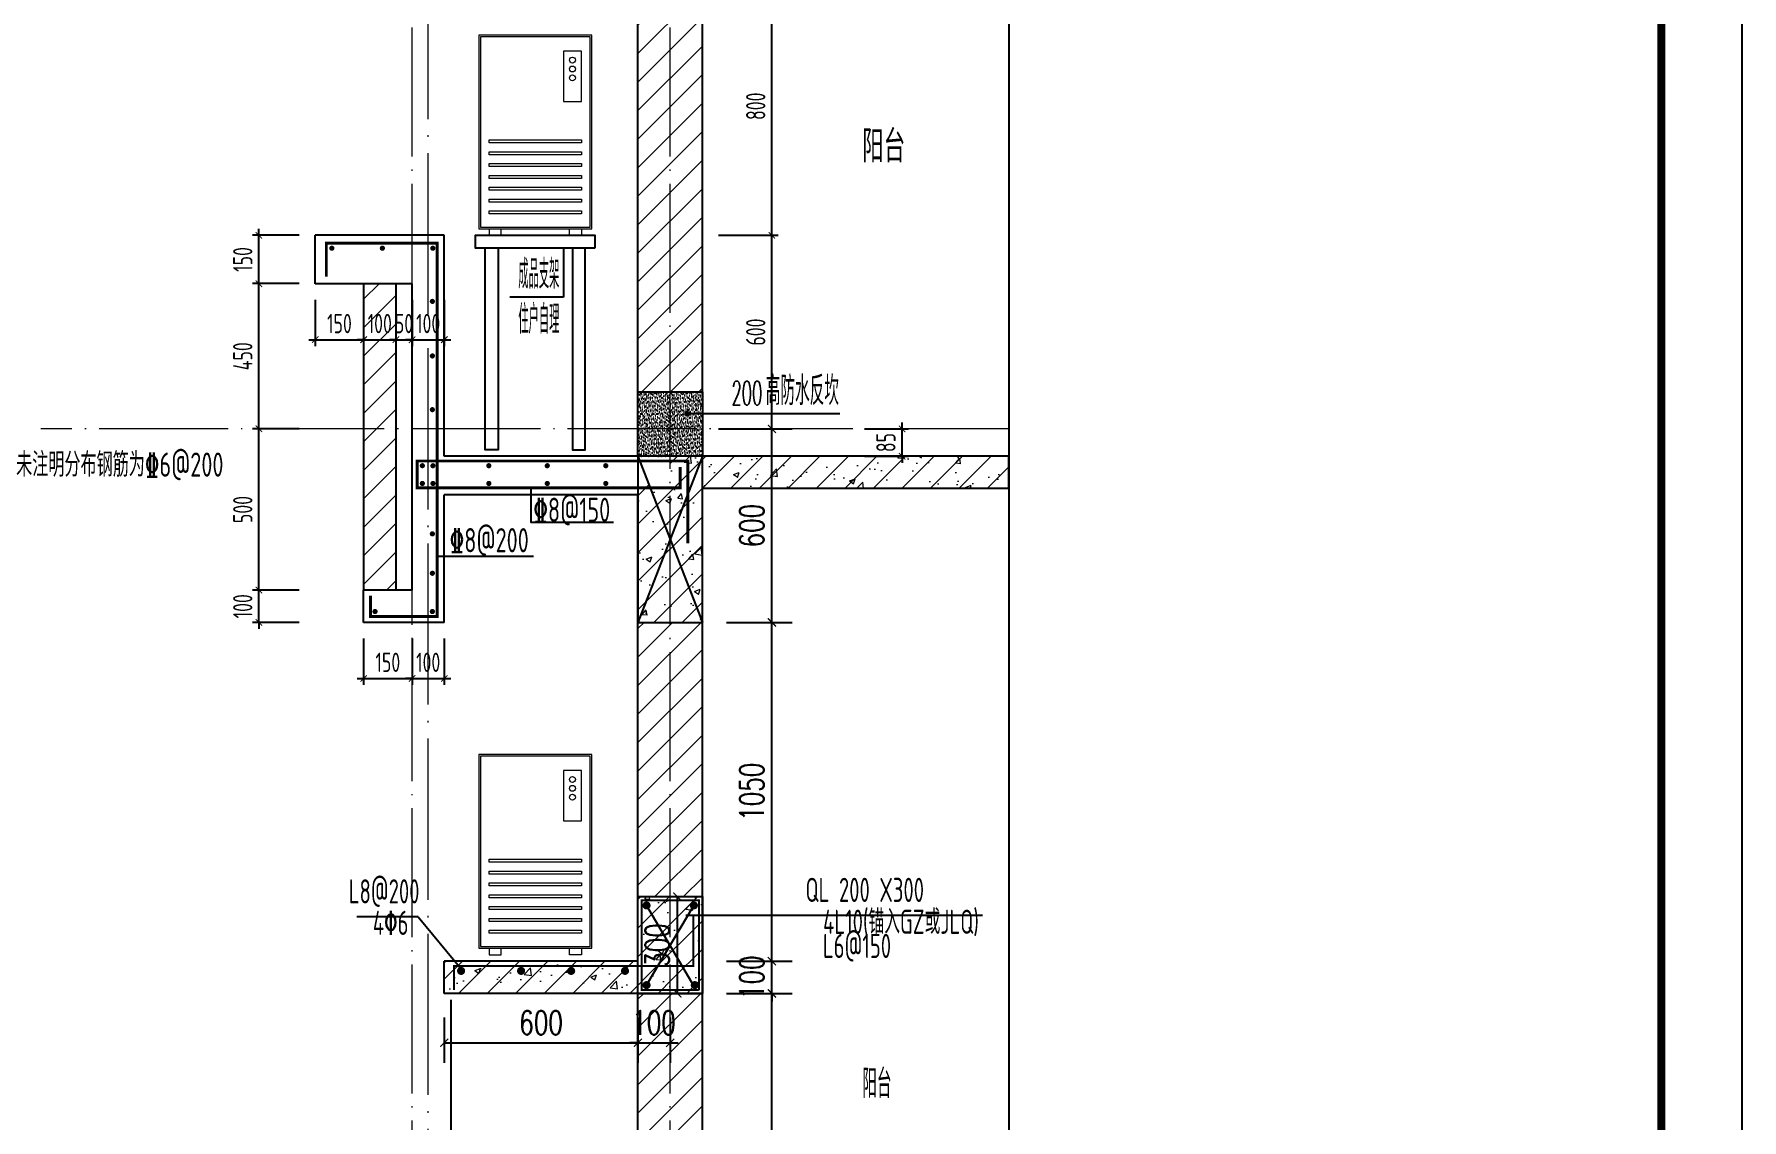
# Model space of a CAD drawing. Extents: x -668857 to 154266, y -275694 to 291306.
# Drawn here: x 32615 to 37907, y 149857 to 153223 of the extents above; entities that cross this region are included whole.
import ezdxf
from ezdxf.enums import TextEntityAlignment as Align

# ---------------------------------------------------------------- set-up
doc = ezdxf.new("R2010")
doc.units = 0
doc.header["$LTSCALE"] = 1000
doc.linetypes.add('DOTE', pattern=[2.42, 2, -0.2, 0.02, -0.2])
doc.linetypes.add('H3普通虚线', pattern=[4.2, 3, -1.2])
doc.layers.get('0').update_dxf_attribs({"linetype": 'CONTINUOUS'})
doc.layers.get('DEFPOINTS').update_dxf_attribs({"linetype": 'CONTINUOUS'})
for name, color, linetype in [('DIM', 2, 'CONTINUOUS'), ('DIM_IDEN', 67, 'CONTINUOUS'), ('DIM_SYMB', 3, 'CONTINUOUS'), ('PUB_DIM', 3, 'CONTINUOUS'), ('PUB_TEXT', 2, 'CONTINUOUS'), ('REIN', 6, 'CONTINUOUS'), ('REIND', 1, 'CONTINUOUS'), ('REINL', 1, 'CONTINUOUS'), ('S-BEAM-LINE2', 4, 'H3普通虚线'), ('S-大样-砼线', 7, 'CONTINUOUS'), ('S-引出线', 40, 'CONTINUOUS'), ('TEXT', 2, 'CONTINUOUS'), ('WALL', 5, 'CONTINUOUS'), ('yichutu', 7, 'CONTINUOUS'), ('看线', 251, 'CONTINUOUS'), ('空调外机', 8, 'CONTINUOUS'), ('立面-看线', 251, 'CONTINUOUS')]:
    doc.layers.add(name, color=color, linetype=linetype)
for name, color, linetype, lineweight in [('DOTE', 19, 'DOTE', 9), ('PUB_HATCH', 8, 'CONTINUOUS', 9), ('图框', 9, 'CONTINUOUS', 18), ('平面-空调室外机', 143, 'CONTINUOUS', 9)]:
    doc.layers.add(name, color=color, linetype=linetype, lineweight=lineweight)
doc.styles.add('_TCH_DIM_T3', font='SIMPLEX', dxfattribs={"width": 0.705882, "bigfont": 'GBCBIG'})
doc.styles.add('DIM_FONT_T3', font='SIMPLEX', dxfattribs={"width": 0.705882, "bigfont": 'GBCBIG'})
doc.styles.add('TSSD_DIMENSION', font='Tssdeng.shx', dxfattribs={"width": 0.7, "bigfont": 'tssdchn.shx'})
doc.styles.add('TSSD_Label', font='Tssdeng.shx', dxfattribs={"width": 0.7, "bigfont": 'hztxt.shx'})
doc.styles.add('TSSD_REIN', font='tssdeng.shx', dxfattribs={"width": 0.7, "height": 300, "bigfont": 'tssdchn.shx'})
doc.dimstyles.new('_TCH_ARCH&&25', dxfattribs={"dimtxt": 74.375, "dimasz": 25, "dimexe": 62.5, "dimexo": 75, "dimgap": 25, "dimtad": 1, "dimdec": 0, "dimzin": 0, "dimdsep": 46, "dimtxsty": '_TCH_DIM_T3', "dimblk": 'ARCHTICK', "dimcen": 0.09, "dimclrt": 7, "dimazin": 0, "dimtfac": 1, "dimtdec": 0, "dimtix": 1, "dimtmove": 2, "dimatfit": 3, "dimldrblk": 'ARCHTICK', "dimfxl": 0, "dimtolj": 1, "dimtzin": 0, "dimarcsym": 0})
doc.dimstyles.new('TSSD_20_20', dxfattribs={"dimtxt": 60, "dimasz": 20, "dimexe": 20, "dimexo": 50, "dimgap": 20, "dimtad": 1, "dimdec": 0, "dimzin": 0, "dimdsep": 46, "dimtxsty": 'TSSD_DIMENSION', "dimblk": 'ARCHTICK', "dimblk1": 'ARCHTICK', "dimblk2": 'ARCHTICK', "dimcen": 0, "dimdle": 20, "dimclrt": 7, "dimadec": 0, "dimazin": 0, "dimtfac": 1, "dimtdec": 0, "dimtix": 1, "dimtmove": 2, "dimatfit": 3, "dimfxl": 0, "dimtolj": 1, "dimtzin": 0, "dimarcsym": 0})
pattern_1 = [(45, (0, 0), (-44.194174, 44.194174), []), (50, (0, 0), (179.315046, -15.688034), [18.75, -206.25]), (355, (0, 0), (-34.687833, 188.048033), [15, -165]), (100.4514, (14.94, -1.3), (144.627345, 172.359886), [15.935047, -175.285528]), (46.1842, (0, 50), (266.81026, -41.379754), [28.125, -309.375]), (96.6356, (22.23, 46.55), (233.66568, 243.52947), [23.90257, -262.92825]), (351.1842, (0, 50), (233.66549, 243.52965), [22.5, -247.5]), (21, (25, 37.5), (149.226763, -100.654723), [18.75, -206.25]), (326, (25, 37.5), (60.828833, 181.28751), [15, -165]), (71.4514, (37.44, 29.11), (210.055657, 80.632624), [15.935047, -175.285528]), (37.5, (0, 0), (3.039964, 83.2234635), [0, -163, 0, -167.5, 0, -165.625]), (7.5, (0, 0), (65.767384, 98.602928), [0, -95.5, 0, -159.25, 0, -63.125]), (327.5, (-55.75, 0), (133.455609, -5.638718), [0, -62.5, 0, -195, 0, -258.75]), (317.5, (-80.75, 0), (145.796542, 25.026246), [0, -81.25, 0, -129.5, 0, -183.75])]
pattern_2 = [(45, (0, 44.88), (-44.1941915, 44.1941915), [])]
pattern_3 = [(45, (-562273.49, 314686.944), (-44.1941915, 44.1941915), [])]
pattern_4 = [(45, (-562273.49, 314642.066), (-44.194174, 44.194174), []), (50, (-562273.49, 314642.07), (179.315046, -15.688034), [18.75, -206.25]), (355, (-562273.49, 314642.07), (-34.687833, 188.048033), [15, -165]), (100.4514, (-562258.55, 314640.76), (144.627345, 172.359886), [15.93505, -175.28553]), (46.1842, (-562273.49, 314692.07), (266.81026, -41.37975), [28.125, -309.375]), (96.6356, (-562251.25, 314688.62), (233.66568, 243.52947), [23.90257, -262.92825]), (351.1842, (-562273.5, 314692.07), (233.66549, 243.52965), [22.5, -247.5]), (21, (-562248.49, 314679.57), (149.226763, -100.654723), [18.75, -206.25]), (326, (-562248.49, 314679.57), (60.828833, 181.28751), [15, -165]), (71.4514, (-562236.05, 314671.18), (210.055657, 80.632624), [15.93505, -175.28553]), (37.5, (-562273.49, 314642.066), (3.039964, 83.2234635), [0, -163, 0, -167.5, 0, -165.625]), (7.5, (-562273.49, 314642.07), (65.767384, 98.602928), [0, -95.5, 0, -159.25, 0, -63.125]), (327.5, (-562329.24, 314642.066), (133.455609, -5.638718), [0, -62.5, 0, -195, 0, -258.75]), (317.5, (-562354.24, 314642.07), (145.796542, 25.026246), [0, -81.25, 0, -129.5, 0, -183.75])]

# ---------------------------------------------------------------- blocks, each defined once
blk = doc.blocks.new('GFDDDDRG')
at = {"layer": '图框'}
blk.add_lwpolyline([(923310, -107437), (923310, -159999), (893610, -159999), (893610, -107437)], close=True, dxfattribs=at)
blk.add_lwpolyline([(923310, -107437), (923310, -159999), (893610, -159999), (893610, -107437)], close=True, dxfattribs=at)
at = {"layer": '图框', "const_width": 50}
blk.add_lwpolyline([(894110, -159499), (922810, -159499), (922810, -108687), (894110, -108687)], close=True, dxfattribs=at)
blk = doc.blocks.new('kongtiao')
for p, q in [((-338.7, 49), (-338.7, -550.8)), ((11, 49), (-338.7, 49)), ((-334.1, 44.4), (-334.1, -546.2)), ((6.4, 44.4), (-334.1, 44.4)), ((6.4, -546.2), (6.4, 44.4)), ((11, -550.8), (11, 49)), ((-76.2, -0.5), (-76.2, -156.5)), ((-21.1, -0.5), (-76.2, -0.5)), ((-21.1, -156.5), (-21.1, -0.5)), ((-76.2, -156.5), (-21.1, -156.5)), ((-338.7, -550.8), (11, -550.8)), ((-334.1, -546.2), (6.4, -546.2)), ((-306.6, -550.8), (-306.6, -571.2)), ((-306.6, -571.2), (-269.8, -571.2)), ((-269.8, -571.2), (-269.8, -550.8)), ((-57.9, -571.2), (-57.9, -550.8)), ((-21.1, -571.2), (-57.9, -571.2)), ((-21.1, -550.8), (-21.1, -571.2))]:
    blk.add_line(p, q)
for points in [[(-306.6, -275.4), (-21.1, -275.4), (-21.1, -284.6), (-306.6, -284.6)], [(-306.6, -312.1), (-21.1, -312.1), (-21.1, -321.3), (-306.6, -321.3)], [(-306.6, -348.8), (-21.1, -348.8), (-21.1, -358), (-306.6, -358)], [(-306.6, -385.6), (-21.1, -385.6), (-21.1, -394.7), (-306.6, -394.7)], [(-306.6, -422.3), (-21.1, -422.3), (-21.1, -431.5), (-306.6, -431.5)], [(-306.6, -459), (-21.1, -459), (-21.1, -468.2), (-306.6, -468.2)], [(-306.6, -495.7), (-21.1, -495.7), (-21.1, -504.9), (-306.6, -504.9)]]:
    blk.add_lwpolyline(points, close=True)
for centre in [(-48.7, -28), (-48.7, -55.6), (-48.7, -83.1)]:
    blk.add_circle(centre, 9.18)
blk = doc.blocks.new('_ArchTick')
at = {"color": 0, "linetype": 'ByBlock', "const_width": 0.15}
blk.add_lwpolyline([(-0.5, -0.5), (0.5, 0.5)], dxfattribs=at)
blk = doc.blocks.new('*D2193')
at = {"layer": 'DEFPOINTS', "color": 0}
for p in [(895181.9, -114386.1), (895397.2, -114386.1), (895181.9, -114986.1)]:
    blk.add_point(p, dxfattribs=at)
at = {"layer": 'PUB_DIM', "color": 0, "lineweight": -2}
for p, q in [((895256.9, -114386.1), (895459.7, -114386.1)), ((895397.2, -114986.1), (895397.2, -114386.1)), ((895256.9, -114986.1), (895459.7, -114986.1))]:
    blk.add_line(p, q, dxfattribs=at)
at = {"layer": 'PUB_DIM', "color": 0, "lineweight": -2, "xscale": 25, "yscale": 25, "zscale": 25}
for p, rotation in [((895397.2, -114386.1), 90), ((895397.2, -114986.1), 270)]:
    blk.add_blockref('_ArchTick', p, dxfattribs=dict(at, rotation=rotation))
at = {"layer": 'PUB_DIM', "color": 7, "insert": (895335, -114686.1), "char_height": 74.38, "attachment_point": 5, "rotation": 90, "style": '_TCH_DIM_T3'}
blk.add_mtext('\\A1;600', dxfattribs=at)
blk = doc.blocks.new('*D2194')
at = {"layer": 'DEFPOINTS', "color": 0}
for p in [(895181.9, -114986.1), (895397.2, -114986.1), (895181.9, -116036.1)]:
    blk.add_point(p, dxfattribs=at)
at = {"layer": 'PUB_DIM', "color": 0, "lineweight": -2}
for p, q in [((895256.9, -114986.1), (895459.7, -114986.1)), ((895397.2, -116036.1), (895397.2, -114986.1)), ((895256.9, -116036.1), (895459.7, -116036.1))]:
    blk.add_line(p, q, dxfattribs=at)
at = {"layer": 'PUB_DIM', "color": 0, "lineweight": -2, "xscale": 25, "yscale": 25, "zscale": 25}
for p, rotation in [((895397.2, -114986.1), 90), ((895397.2, -116036.1), 270)]:
    blk.add_blockref('_ArchTick', p, dxfattribs=dict(at, rotation=rotation))
at = {"layer": 'PUB_DIM', "color": 7, "insert": (895335, -115511.1), "char_height": 74.38, "attachment_point": 5, "rotation": 90, "style": '_TCH_DIM_T3'}
blk.add_mtext('\\A1;1050', dxfattribs=at)
blk = doc.blocks.new('*D2195')
at = {"layer": 'DEFPOINTS', "color": 0}
for p in [(895181.9, -116036.1), (895397.2, -116036.1), (895181.9, -116136.1)]:
    blk.add_point(p, dxfattribs=at)
at = {"layer": 'PUB_DIM', "color": 0, "lineweight": -2}
for p, q in [((895256.9, -116036.1), (895459.7, -116036.1)), ((895397.2, -116036.1), (895397.2, -116011.1)), ((895397.2, -116136.1), (895397.2, -116036.1)), ((895256.9, -116136.1), (895459.7, -116136.1)), ((895397.2, -116136.1), (895397.2, -116161.1))]:
    blk.add_line(p, q, dxfattribs=at)
at = {"layer": 'PUB_DIM', "color": 0, "lineweight": -2, "xscale": 25, "yscale": 25, "zscale": 25}
for p, rotation in [((895397.2, -116036.1), 270), ((895397.2, -116136.1), 90)]:
    blk.add_blockref('_ArchTick', p, dxfattribs=dict(at, rotation=rotation))
at = {"layer": 'PUB_DIM', "color": 7, "insert": (895335, -116086.1), "char_height": 74.38, "attachment_point": 5, "rotation": 90, "style": '_TCH_DIM_T3'}
blk.add_mtext('\\A1;100', dxfattribs=at)
blk = doc.blocks.new('*D2196')
at = {"layer": 'DEFPOINTS', "color": 0}
for p in [(895181.9, -116136.1), (895397.2, -116136.1), (895181.9, -117186.1)]:
    blk.add_point(p, dxfattribs=at)
at = {"layer": 'PUB_DIM', "color": 0, "lineweight": -2}
for p, q in [((895256.9, -116136.1), (895459.7, -116136.1)), ((895397.2, -117186.1), (895397.2, -116136.1)), ((895256.9, -117186.1), (895459.7, -117186.1))]:
    blk.add_line(p, q, dxfattribs=at)
at = {"layer": 'PUB_DIM', "color": 0, "lineweight": -2, "xscale": 25, "yscale": 25, "zscale": 25}
for p, rotation in [((895397.2, -116136.1), 90), ((895397.2, -117186.1), 270)]:
    blk.add_blockref('_ArchTick', p, dxfattribs=dict(at, rotation=rotation))
at = {"layer": 'PUB_DIM', "color": 7, "insert": (895335, -116661.1), "char_height": 74.38, "attachment_point": 5, "rotation": 90, "style": '_TCH_DIM_T3'}
blk.add_mtext('\\A1;1050', dxfattribs=at)
blk = doc.blocks.new('*D2198')
at = {"layer": 'DEFPOINTS', "color": 0}
for p in [(894381.9, -116136.1), (894981.9, -116136.1), (894981.9, -116289.2)]:
    blk.add_point(p, dxfattribs=at)
at = {"layer": 'PUB_DIM', "color": 0, "lineweight": -2}
for p, q in [((894381.9, -116211.1), (894381.9, -116351.7)), ((894981.9, -116211.1), (894981.9, -116351.7)), ((894381.9, -116289.2), (894981.9, -116289.2))]:
    blk.add_line(p, q, dxfattribs=at)
at = {"layer": 'PUB_DIM', "color": 0, "lineweight": -2, "xscale": 25, "yscale": 25, "zscale": 25, "rotation": 180}
blk.add_blockref('_ArchTick', (894381.9, -116289.2), dxfattribs=at)
at = {"layer": 'PUB_DIM', "color": 0, "lineweight": -2, "xscale": 25, "yscale": 25, "zscale": 25}
blk.add_blockref('_ArchTick', (894981.9, -116289.2), dxfattribs=at)
at = {"layer": 'PUB_DIM', "color": 7, "insert": (894681.9, -116227), "char_height": 74.38, "attachment_point": 5, "style": '_TCH_DIM_T3'}
blk.add_mtext('\\A1;600', dxfattribs=at)
blk = doc.blocks.new('*D2199')
at = {"layer": 'DEFPOINTS', "color": 0}
for p in [(894981.9, -116136.1), (895081.9, -116136.1), (895081.9, -116289.2)]:
    blk.add_point(p, dxfattribs=at)
at = {"layer": 'PUB_DIM', "color": 0, "lineweight": -2}
for p, q in [((894981.9, -116211.1), (894981.9, -116351.7)), ((895081.9, -116211.1), (895081.9, -116351.7)), ((894981.9, -116289.2), (894956.9, -116289.2)), ((894981.9, -116289.2), (895081.9, -116289.2)), ((895081.9, -116289.2), (895106.9, -116289.2))]:
    blk.add_line(p, q, dxfattribs=at)
at = {"layer": 'PUB_DIM', "color": 0, "lineweight": -2, "xscale": 25, "yscale": 25, "zscale": 25}
blk.add_blockref('_ArchTick', (894981.9, -116289.2), dxfattribs=at)
at = {"layer": 'PUB_DIM', "color": 0, "lineweight": -2, "xscale": 25, "yscale": 25, "zscale": 25, "rotation": 180}
blk.add_blockref('_ArchTick', (895081.9, -116289.2), dxfattribs=at)
at = {"layer": 'PUB_DIM', "color": 7, "insert": (895031.9, -116227), "char_height": 74.38, "attachment_point": 5, "style": '_TCH_DIM_T3'}
blk.add_mtext('\\A1;100', dxfattribs=at)
blk = doc.blocks.new('*D2200')
at = {"layer": 'DEFPOINTS', "color": 0}
for p in [(894981.9, -115836.1), (895104.2, -115836.1), (894981.9, -116136.1)]:
    blk.add_point(p, dxfattribs=at)
at = {"layer": 'PUB_DIM', "color": 0, "lineweight": -2}
for p, q in [((895056.9, -115836.1), (895166.7, -115836.1)), ((895104.2, -116136.1), (895104.2, -115836.1)), ((895056.9, -116136.1), (895166.7, -116136.1))]:
    blk.add_line(p, q, dxfattribs=at)
at = {"layer": 'PUB_DIM', "color": 0, "lineweight": -2, "xscale": 25, "yscale": 25, "zscale": 25}
for p, rotation in [((895104.2, -115836.1), 90), ((895104.2, -116136.1), 270)]:
    blk.add_blockref('_ArchTick', p, dxfattribs=dict(at, rotation=rotation))
at = {"layer": 'PUB_DIM', "color": 7, "insert": (895042, -115986.1), "char_height": 74.38, "attachment_point": 5, "rotation": 90, "style": '_TCH_DIM_T3'}
blk.add_mtext('\\A1;300', dxfattribs=at)
blk = doc.blocks.new('yct-1051-594-26275-14850-25-1002.0')
at = {"layer": 'yichutu', "color": 7}
blk.add_lwpolyline([(0, 0), (0, 14850), (26275, 14850), (26275, 0)], close=True, dxfattribs=at)
blk = doc.blocks.new('*D3029')
at = {"layer": 'DEFPOINTS', "color": 0}
for p in [(33311.1, 152599.1), (33485.7, 152599.1), (33485.7, 152449.1)]:
    blk.add_point(p, dxfattribs=at)
at = {"layer": 'DIM', "color": 0, "lineweight": -2}
for p, q in [((33435.7, 152599.1), (33291.1, 152599.1)), ((33311.1, 152429.1), (33311.1, 152619.1)), ((33435.7, 152449.1), (33291.1, 152449.1))]:
    blk.add_line(p, q, dxfattribs=at)
at = {"layer": 'DIM', "color": 0, "lineweight": -2, "xscale": 20, "yscale": 20, "zscale": 20}
for p, rotation in [((33311.1, 152599.1), 90), ((33311.1, 152449.1), 270)]:
    blk.add_blockref('_ArchTick', p, dxfattribs=dict(at, rotation=rotation))
at = {"layer": 'DIM', "color": 7, "insert": (33261.1, 152524.1), "char_height": 60, "attachment_point": 5, "rotation": 90, "style": 'TSSD_DIMENSION'}
blk.add_mtext('\\A1;150', dxfattribs=at)
blk = doc.blocks.new('*D3030')
at = {"layer": 'DEFPOINTS', "color": 0}
for p in [(33311.1, 152449.1), (33485.7, 152449.1), (33485.7, 151999)]:
    blk.add_point(p, dxfattribs=at)
at = {"layer": 'DIM', "color": 0, "lineweight": -2}
for p, q in [((33435.7, 152449.1), (33291.1, 152449.1)), ((33311.1, 151979), (33311.1, 152469.1)), ((33435.7, 151999), (33291.1, 151999))]:
    blk.add_line(p, q, dxfattribs=at)
at = {"layer": 'DIM', "color": 0, "lineweight": -2, "xscale": 20, "yscale": 20, "zscale": 20}
for p, rotation in [((33311.1, 152449.1), 90), ((33311.1, 151999), 270)]:
    blk.add_blockref('_ArchTick', p, dxfattribs=dict(at, rotation=rotation))
at = {"layer": 'DIM', "color": 7, "insert": (33261.1, 152224.1), "char_height": 60, "attachment_point": 5, "rotation": 90, "style": 'TSSD_DIMENSION'}
blk.add_mtext('\\A1;450', dxfattribs=at)
blk = doc.blocks.new('*D3031')
at = {"layer": 'DEFPOINTS', "color": 0}
for p in [(33311.1, 151999), (33485.7, 151999), (33485.7, 151499)]:
    blk.add_point(p, dxfattribs=at)
at = {"layer": 'DIM', "color": 0, "lineweight": -2}
for p, q in [((33311.1, 151479), (33311.1, 152019)), ((33435.7, 151999), (33291.1, 151999)), ((33435.7, 151499), (33291.1, 151499))]:
    blk.add_line(p, q, dxfattribs=at)
at = {"layer": 'DIM', "color": 0, "lineweight": -2, "xscale": 20, "yscale": 20, "zscale": 20}
for p, rotation in [((33311.1, 151999), 90), ((33311.1, 151499), 270)]:
    blk.add_blockref('_ArchTick', p, dxfattribs=dict(at, rotation=rotation))
at = {"layer": 'DIM', "color": 7, "insert": (33261.1, 151749), "char_height": 60, "attachment_point": 5, "rotation": 90, "style": 'TSSD_DIMENSION'}
blk.add_mtext('\\A1;500', dxfattribs=at)
blk = doc.blocks.new('*D3032')
at = {"layer": 'DEFPOINTS', "color": 0}
for p in [(33635.7, 151399), (33785.7, 151399), (33785.7, 151225.3)]:
    blk.add_point(p, dxfattribs=at)
at = {"layer": 'DIM', "color": 0, "lineweight": -2}
for p, q in [((33635.7, 151349), (33635.7, 151205.3)), ((33785.7, 151349), (33785.7, 151205.3)), ((33615.7, 151225.3), (33805.7, 151225.3))]:
    blk.add_line(p, q, dxfattribs=at)
at = {"layer": 'DIM', "color": 0, "lineweight": -2, "xscale": 20, "yscale": 20, "zscale": 20, "rotation": 180}
blk.add_blockref('_ArchTick', (33635.7, 151225.3), dxfattribs=at)
at = {"layer": 'DIM', "color": 0, "lineweight": -2, "xscale": 20, "yscale": 20, "zscale": 20}
blk.add_blockref('_ArchTick', (33785.7, 151225.3), dxfattribs=at)
at = {"layer": 'DIM', "color": 7, "insert": (33710.7, 151275.3), "char_height": 60, "attachment_point": 5, "style": 'TSSD_DIMENSION'}
blk.add_mtext('\\A1;150', dxfattribs=at)
blk = doc.blocks.new('*D3033')
at = {"layer": 'DEFPOINTS', "color": 0}
for p in [(33785.7, 151399), (33885.7, 151399), (33885.7, 151225.3)]:
    blk.add_point(p, dxfattribs=at)
at = {"layer": 'DIM', "color": 0, "lineweight": -2}
for p, q in [((33785.7, 151349), (33785.7, 151205.3)), ((33885.7, 151349), (33885.7, 151205.3)), ((33785.7, 151225.3), (33765.7, 151225.3)), ((33785.7, 151225.3), (33885.7, 151225.3)), ((33885.7, 151225.3), (33905.7, 151225.3))]:
    blk.add_line(p, q, dxfattribs=at)
at = {"layer": 'DIM', "color": 0, "lineweight": -2, "xscale": 20, "yscale": 20, "zscale": 20}
blk.add_blockref('_ArchTick', (33785.7, 151225.3), dxfattribs=at)
at = {"layer": 'DIM', "color": 0, "lineweight": -2, "xscale": 20, "yscale": 20, "zscale": 20, "rotation": 180}
blk.add_blockref('_ArchTick', (33885.7, 151225.3), dxfattribs=at)
at = {"layer": 'DIM', "color": 7, "insert": (33835.7, 151275.3), "char_height": 60, "attachment_point": 5, "style": 'TSSD_DIMENSION'}
blk.add_mtext('\\A1;100', dxfattribs=at)
blk = doc.blocks.new('*D3034')
at = {"layer": 'DEFPOINTS', "color": 0}
for p in [(33485.7, 152449.1), (33635.7, 152449.1), (33635.7, 152275.4)]:
    blk.add_point(p, dxfattribs=at)
at = {"layer": 'DIM', "color": 0, "lineweight": -2}
for p, q in [((33485.7, 152399.1), (33485.7, 152255.4)), ((33635.7, 152399.1), (33635.7, 152255.4)), ((33465.7, 152275.4), (33655.7, 152275.4))]:
    blk.add_line(p, q, dxfattribs=at)
at = {"layer": 'DIM', "color": 0, "lineweight": -2, "xscale": 20, "yscale": 20, "zscale": 20, "rotation": 180}
blk.add_blockref('_ArchTick', (33485.7, 152275.4), dxfattribs=at)
at = {"layer": 'DIM', "color": 0, "lineweight": -2, "xscale": 20, "yscale": 20, "zscale": 20}
blk.add_blockref('_ArchTick', (33635.7, 152275.4), dxfattribs=at)
at = {"layer": 'DIM', "color": 7, "insert": (33560.7, 152325.4), "char_height": 60, "attachment_point": 5, "style": 'TSSD_DIMENSION'}
blk.add_mtext('\\A1;150', dxfattribs=at)
blk = doc.blocks.new('*D3035')
at = {"layer": 'DEFPOINTS', "color": 0}
for p in [(33635.7, 152449.1), (33735.7, 152449.1), (33735.7, 152275.4)]:
    blk.add_point(p, dxfattribs=at)
at = {"layer": 'DIM', "color": 0, "lineweight": -2}
for p, q in [((33635.7, 152399.1), (33635.7, 152255.4)), ((33735.7, 152399.1), (33735.7, 152255.4)), ((33635.7, 152275.4), (33615.7, 152275.4)), ((33635.7, 152275.4), (33735.7, 152275.4)), ((33735.7, 152275.4), (33755.7, 152275.4))]:
    blk.add_line(p, q, dxfattribs=at)
at = {"layer": 'DIM', "color": 0, "lineweight": -2, "xscale": 20, "yscale": 20, "zscale": 20}
blk.add_blockref('_ArchTick', (33635.7, 152275.4), dxfattribs=at)
at = {"layer": 'DIM', "color": 0, "lineweight": -2, "xscale": 20, "yscale": 20, "zscale": 20, "rotation": 180}
blk.add_blockref('_ArchTick', (33735.7, 152275.4), dxfattribs=at)
at = {"layer": 'DIM', "color": 7, "insert": (33685.7, 152325.4), "char_height": 60, "attachment_point": 5, "style": 'TSSD_DIMENSION'}
blk.add_mtext('\\A1;100', dxfattribs=at)
blk = doc.blocks.new('*D3036')
at = {"layer": 'DEFPOINTS', "color": 0}
for p in [(33735.7, 152449.1), (33785.7, 152449.1), (33785.7, 152275.4)]:
    blk.add_point(p, dxfattribs=at)
at = {"layer": 'DIM', "color": 0, "lineweight": -2}
for p, q in [((33735.7, 152399.1), (33735.7, 152255.4)), ((33785.7, 152399.1), (33785.7, 152255.4)), ((33735.7, 152275.4), (33715.7, 152275.4)), ((33735.7, 152275.4), (33785.7, 152275.4)), ((33785.7, 152275.4), (33805.7, 152275.4))]:
    blk.add_line(p, q, dxfattribs=at)
at = {"layer": 'DIM', "color": 0, "lineweight": -2, "xscale": 20, "yscale": 20, "zscale": 20}
blk.add_blockref('_ArchTick', (33735.7, 152275.4), dxfattribs=at)
at = {"layer": 'DIM', "color": 0, "lineweight": -2, "xscale": 20, "yscale": 20, "zscale": 20, "rotation": 180}
blk.add_blockref('_ArchTick', (33785.7, 152275.4), dxfattribs=at)
at = {"layer": 'DIM', "color": 7, "insert": (33760.7, 152325.4), "char_height": 60, "attachment_point": 5, "style": 'TSSD_DIMENSION'}
blk.add_mtext('\\A1;50', dxfattribs=at)
blk = doc.blocks.new('*D3037')
at = {"layer": 'DEFPOINTS', "color": 0}
for p in [(33785.7, 152449.1), (33885.7, 152449.1), (33885.7, 152275.4)]:
    blk.add_point(p, dxfattribs=at)
at = {"layer": 'DIM', "color": 0, "lineweight": -2}
for p, q in [((33785.7, 152399.1), (33785.7, 152255.4)), ((33885.7, 152399.1), (33885.7, 152255.4)), ((33785.7, 152275.4), (33765.7, 152275.4)), ((33785.7, 152275.4), (33885.7, 152275.4)), ((33885.7, 152275.4), (33905.7, 152275.4))]:
    blk.add_line(p, q, dxfattribs=at)
at = {"layer": 'DIM', "color": 0, "lineweight": -2, "xscale": 20, "yscale": 20, "zscale": 20}
blk.add_blockref('_ArchTick', (33785.7, 152275.4), dxfattribs=at)
at = {"layer": 'DIM', "color": 0, "lineweight": -2, "xscale": 20, "yscale": 20, "zscale": 20, "rotation": 180}
blk.add_blockref('_ArchTick', (33885.7, 152275.4), dxfattribs=at)
at = {"layer": 'DIM', "color": 7, "insert": (33835.7, 152325.4), "char_height": 60, "attachment_point": 5, "style": 'TSSD_DIMENSION'}
blk.add_mtext('\\A1;100', dxfattribs=at)
blk = doc.blocks.new('*D3038')
at = {"layer": 'DEFPOINTS', "color": 0}
for p in [(35138.4, 151999), (35304.3, 151999), (35138.4, 151914)]:
    blk.add_point(p, dxfattribs=at)
at = {"layer": 'DIM', "color": 0, "lineweight": -2}
for p, q in [((35304.3, 151999), (35304.3, 152019)), ((35188.4, 151999), (35324.3, 151999)), ((35304.3, 151914), (35304.3, 151999)), ((35188.4, 151914), (35324.3, 151914)), ((35304.3, 151914), (35304.3, 151894))]:
    blk.add_line(p, q, dxfattribs=at)
at = {"layer": 'DIM', "color": 0, "lineweight": -2, "xscale": 20, "yscale": 20, "zscale": 20}
for p, rotation in [((35304.3, 151999), 270), ((35304.3, 151914), 90)]:
    blk.add_blockref('_ArchTick', p, dxfattribs=dict(at, rotation=rotation))
at = {"layer": 'DIM', "color": 7, "insert": (35254.3, 151956.5), "char_height": 60, "attachment_point": 5, "rotation": 90, "style": 'TSSD_DIMENSION'}
blk.add_mtext('\\A1;85', dxfattribs=at)
blk = doc.blocks.new('*D3045')
at = {"layer": 'DEFPOINTS', "color": 0}
for p in [(34685.7, 153399), (34900.9, 153399), (34685.7, 152599)]:
    blk.add_point(p, dxfattribs=at)
at = {"layer": 'DIM', "color": 0, "lineweight": -2}
for p, q in [((34735.7, 153399), (34920.9, 153399)), ((34900.9, 152579), (34900.9, 153419)), ((34735.7, 152599), (34920.9, 152599))]:
    blk.add_line(p, q, dxfattribs=at)
at = {"layer": 'DIM', "color": 0, "lineweight": -2, "xscale": 20, "yscale": 20, "zscale": 20}
for p, rotation in [((34900.9, 153399), 90), ((34900.9, 152599), 270)]:
    blk.add_blockref('_ArchTick', p, dxfattribs=dict(at, rotation=rotation))
at = {"layer": 'DIM', "color": 7, "insert": (34850.9, 152999), "char_height": 60, "attachment_point": 5, "rotation": 90, "style": 'TSSD_DIMENSION'}
blk.add_mtext('\\A1;800', dxfattribs=at)
blk = doc.blocks.new('*D3046')
at = {"layer": 'DEFPOINTS', "color": 0}
for p in [(34685.7, 152599), (34900.9, 152599), (34685.7, 151999)]:
    blk.add_point(p, dxfattribs=at)
at = {"layer": 'DIM', "color": 0, "lineweight": -2}
for p, q in [((34735.7, 152599), (34920.9, 152599)), ((34900.9, 151979), (34900.9, 152619)), ((34735.7, 151999), (34920.9, 151999))]:
    blk.add_line(p, q, dxfattribs=at)
at = {"layer": 'DIM', "color": 0, "lineweight": -2, "xscale": 20, "yscale": 20, "zscale": 20}
for p, rotation in [((34900.9, 152599), 90), ((34900.9, 151999), 270)]:
    blk.add_blockref('_ArchTick', p, dxfattribs=dict(at, rotation=rotation))
at = {"layer": 'DIM', "color": 7, "insert": (34850.9, 152299), "char_height": 60, "attachment_point": 5, "rotation": 90, "style": 'TSSD_DIMENSION'}
blk.add_mtext('\\A1;600', dxfattribs=at)
blk = doc.blocks.new('20210809.02275929')
at = {"layer": 'REIN', "const_width": 9}
for points in [[(88113.3, 67634.2), (88113.3, 67738.1), (88457.1, 67738.1), (88457.1, 66580.9), (88250.3, 66580.9), (88250.3, 66645.6)], [(89233.9, 66808.4), (89233.9, 67063.1), (88395.2, 67063.1), (88395.2, 66980.3), (89209.6, 66980.3), (89209.6, 67044.5)]]:
    blk.add_lwpolyline(points, dxfattribs=at)
at = {"layer": 'REIN', "const_width": 8}
for points in [[(88126.4, 67722.7, 1), (88134.4, 67722.7, 1)], [(88283, 67722.7, 1), (88291, 67722.7, 1)], [(88439.4, 67722.7, 1), (88447.4, 67722.7, 1)], [(88438, 67557.9, 1), (88446, 67557.9, 1)], [(88438, 67388.8, 1), (88446, 67388.8, 1)], [(88438, 67222.2, 1), (88446, 67222.2, 1)], [(88406.9, 67048.5, 1), (88414.9, 67048.5, 1)], [(88439.8, 67048.5, 1), (88447.8, 67048.5, 1)], [(88613, 67048.5, 1), (88621, 67048.5, 1)], [(88794.1, 67048.5, 1), (88802.1, 67048.5, 1)], [(88975.4, 67048.5, 1), (88983.4, 67048.5, 1)], [(88406.9, 66993.5, 1), (88414.9, 66993.5, 1)], [(88439.8, 66993.5, 1), (88447.8, 66993.5, 1)], [(88613, 66993.5, 1), (88621, 66993.5, 1)], [(88794.1, 66993.5, 1), (88802.1, 66993.5, 1)], [(88975.4, 66993.5, 1), (88983.4, 66993.5, 1)], [(88438, 66837.3, 1), (88446, 66837.3, 1)], [(88438, 66715.1, 1), (88446, 66715.1, 1)], [(88260.3, 66596.4, 1), (88268.3, 66596.4, 1)], [(88438, 66596.4, 1), (88446, 66596.4, 1)]]:
    blk.add_lwpolyline(points, format="xyb", close=True, dxfattribs=at)
at = {"layer": 'S-引出线'}
blk.add_line((88457.1, 66768.4), (88755, 66768.4), dxfattribs=at)
blk.add_lwpolyline([(88746.9, 66980.3), (88746.9, 66873.3), (89002.9, 66873.3)], dxfattribs=at)
at = {"layer": 'TEXT', "style": 'TSSD_REIN', "width": 0.7}
for s, p in [('未注明分布钢筋为%%1326@200', (87152, 67014.4)), ('%%1328@150', (88755.1, 66874.3)), ('\x848@200', (88495.7, 66780.1))]:
    blk.add_text(s, height=75, rotation=0, dxfattribs=at).set_placement(p)
blk = doc.blocks.new('*D3431')
at = {"layer": 'DEFPOINTS', "color": 0}
for p in [(33311.1, 151499), (33485.7, 151499), (33485.7, 151399)]:
    blk.add_point(p, dxfattribs=at)
at = {"layer": 'DIM', "color": 0, "lineweight": -2}
for p, q in [((33435.7, 151499), (33291.1, 151499)), ((33311.1, 151499), (33311.1, 151519)), ((33311.1, 151399), (33311.1, 151499)), ((33435.7, 151399), (33291.1, 151399)), ((33311.1, 151399), (33311.1, 151379))]:
    blk.add_line(p, q, dxfattribs=at)
at = {"layer": 'DIM', "color": 0, "lineweight": -2, "xscale": 20, "yscale": 20, "zscale": 20}
for p, rotation in [((33311.1, 151499), 270), ((33311.1, 151399), 90)]:
    blk.add_blockref('_ArchTick', p, dxfattribs=dict(at, rotation=rotation))
at = {"layer": 'DIM', "color": 7, "insert": (33261.1, 151449), "char_height": 60, "attachment_point": 5, "rotation": 90, "style": 'TSSD_DIMENSION'}
blk.add_mtext('\\A1;100', dxfattribs=at)
blk = doc.blocks.new('QL-3')
at = {"layer": 'REIND', "const_width": 12.5}
for points in [[(312893.5, 71264.4, 1), (312881, 71264.4, 1)], [(313040.3, 71264.4, 1), (313027.8, 71264.4, 1)], [(312893.5, 71017.4, 1), (312881, 71017.4, 1)], [(313043, 71017.4, 1), (313030.5, 71017.4, 1)]]:
    blk.add_lwpolyline(points, format="xyb", close=True, dxfattribs=at)
at = {"layer": 'REINL', "const_width": 6.25}
blk.add_lwpolyline([(313049.7, 71001.6), (313049.7, 71280), (312871.7, 71280), (312871.7, 71001.8), (313049.3, 71001.8)], dxfattribs=at)
at = {"layer": 'S-BEAM-LINE2'}
for p, q in [((312887.3, 71017.4), (313034, 71264.4)), ((312887.3, 71264.4), (313034, 71014.1))]:
    blk.add_line(p, q, dxfattribs=at)
blk.add_lwpolyline([(312860.5, 71291.8), (313060.4, 71291.8), (313060.4, 70991.8), (312860.5, 70991.8)], close=True, dxfattribs=at)
at = {"layer": 'TEXT'}
blk.add_line((313009.3, 71233.9), (313928.2, 71233.9), dxfattribs=at)
at = {"layer": 'TEXT', "style": 'TSSD_Label', "width": 0.65}
for s, p in [('QL 200 X300', (313747.1, 71252.6)), ('4L10(锚入GZ或JLQ)', (313917.4, 71153.8)), ('L6@150', (313645.1, 71078.8))]:
    blk.add_text(s, height=75, dxfattribs=at).set_placement(p, align=Align.BOTTOM_RIGHT)
blk = doc.blocks.new('BW-27856318', base_point=(594987.6, -571981, 0))
at = {"layer": 'REIND', "const_width": 12.5}
for points in [[(595320.6, -571921.5, 1), (595308.1, -571921.5, 1)], [(595506.4, -571921.5, 1), (595493.9, -571921.5, 1)], [(595661.6, -571921.5, 1), (595649.1, -571921.5, 1)], [(595828.6, -571921.5, 1), (595816.1, -571921.5, 1)]]:
    blk.add_lwpolyline(points, format="xyb", close=True, dxfattribs=at)
at = {"layer": 'REINL', "const_width": 6.25}
blk.add_lwpolyline([(595292.1, -571981), (595292.1, -571905.9), (596033.8, -571905.9), (596033.8, -571750.9)], dxfattribs=at)
at = {"layer": 'TEXT', "extrusion": (1.22465e-16, 0, -1)}
blk.add_line((595181.1, -571753.7), (594991, -571753.7), dxfattribs=at)
at = {"layer": 'TEXT'}
blk.add_line((595181.1, -571753.7), (595314.3, -571915.2), dxfattribs=at)
at = {"layer": 'TEXT', "style": 'TSSD_Label', "width": 0.65}
for s, p in [('L8@200', (595185.3, -571735)), ('4%%1306', (595151.2, -571832.5))]:
    blk.add_text(s, height=75, dxfattribs=at).set_placement(p, align=Align.BOTTOM_RIGHT)
blk = doc.blocks.new('VBCVBCBCBF')
at = {"layer": 'PUB_HATCH'}
h = blk.add_hatch(dxfattribs=at)
h.set_pattern_fill('普通砖', color=256, scale=25, style=0)
h.set_pattern_definition(pattern_2)
h.paths.add_polyline_path([(894981.9, -115836.1), (895181.9, -115836.1), (895181.9, -114986.1), (894981.9, -114986.1)])
h = blk.add_hatch(dxfattribs=at)
h.set_pattern_fill('钢筋混凝土', color=256, scale=25, style=0)
h.set_pattern_definition(pattern_1)
h.paths.add_polyline_path([(894981.9, -116036.1), (895181.9, -116136.1), (895181.9, -115836.1), (894981.9, -115836.1)])
h = blk.add_hatch(dxfattribs=at)
h.set_pattern_fill('钢筋混凝土', color=256, scale=25, style=0)
h.set_pattern_definition(pattern_1)
h.paths.add_polyline_path([(895181.9, -116136.1), (894981.9, -116036.1), (894381.9, -116036.1), (894381.9, -116136.1)])
h = blk.add_hatch(dxfattribs=at)
h.set_pattern_fill('普通砖', color=256, scale=25, style=0)
h.set_pattern_definition(pattern_2)
h.paths.add_polyline_path([(895181.9, -117171.1), (895181.9, -116136.1), (894981.9, -116136.1), (894981.9, -117171.1)])
at = {"layer": 'WALL'}
for p, q in [((894981.9, -115836.1), (894981.9, -114986.1)), ((894981.9, -114986.1), (895181.9, -114986.1)), ((895181.9, -115836.1), (895181.9, -114986.1)), ((894981.9, -116036.1), (894981.9, -115836.1)), ((894981.9, -115836.1), (895181.9, -115836.1)), ((895181.9, -116136.1), (895181.9, -115836.1)), ((894981.9, -116036.1), (894381.9, -116036.1)), ((894381.9, -116136.1), (894381.9, -116036.1)), ((895181.9, -116136.1), (894381.9, -116136.1)), ((894981.9, -117171.1), (894981.9, -116136.1)), ((894981.9, -116136.1), (895181.9, -116136.1)), ((895181.9, -117171.1), (895181.9, -116136.1))]:
    blk.add_line(p, q, dxfattribs=at)
at = {"layer": '看线'}
blk.add_line((894401.9, -116156.1), (894401.9, -117166.1), dxfattribs=at)
at = {"layer": '平面-空调室外机'}
blk.add_blockref('kongtiao', (894827.8, -115444.9), dxfattribs=at)
at = {"layer": 'PUB_TEXT', "style": 'DIM_FONT_T3', "width": 0.705882}
blk.add_text('阳台', height=89.36, dxfattribs=at).set_placement((895677.3, -116460.5))
at = {"layer": 'PUB_DIM'}
for p1, p2, distance, picture, middle in [((895181.9, -114986.1), (895181.9, -114386.1), -215.2, '*D2193', (895335, -114686.1)), ((895181.9, -116036.1), (895181.9, -114986.1), -215.2, '*D2194', (895335, -115511.1)), ((894981.9, -116136.1), (894981.9, -115836.1), -122.3, '*D2200', (895042, -115986.1)), ((895181.9, -116136.1), (895181.9, -116036.1), -215.2, '*D2195', (895335, -116086.1)), ((894381.9, -116136.1), (894981.9, -116136.1), -153.1, '*D2198', (894681.9, -116227)), ((894981.9, -116136.1), (895081.9, -116136.1), -153.1, '*D2199', (895031.9, -116227)), ((895181.9, -117186.1), (895181.9, -116136.1), -215.2, '*D2196', (895335, -116661.1))]:
    dim = blk.add_aligned_dim(p1=p1, p2=p2, distance=distance, dimstyle='_TCH_ARCH&&25', dxfattribs=at)
    dim.commit()
    dim.dimension.update_dxf_attribs({"geometry": picture, "text_midpoint": middle})

msp = doc.modelspace()

# ---------------------------------------------------------------- hatches: boundary and pattern name
at = {"layer": 'PUB_HATCH'}
h = msp.add_hatch(dxfattribs=at)
h.set_pattern_fill('普通砖', color=256, scale=25, style=0)
h.set_pattern_definition(pattern_3)
h.paths.add_polyline_path([(34685.71, 152114.03), (34685.71, 153399.03), (34485.71, 153399.03), (34485.71, 152114.03)])
h = msp.add_hatch(dxfattribs=at)
h.set_pattern_fill('普通砖', color=256, scale=25, style=0)
h.set_pattern_definition(pattern_3)
h.paths.add_polyline_path([(33635.71, 152449.07), (33635.71, 151499.07), (33735.71, 151499.07), (33735.71, 152449.07)])
h = msp.add_hatch(dxfattribs=at)
h.set_pattern_fill('钢筋混凝土', color=256, scale=25, style=0)
h.set_pattern_definition(pattern_4)
h.paths.add_polyline_path([(35635.71, 151914.03), (34585.71, 151914.03), (34585.71, 151847.37), (34685.71, 151814.03), (35635.71, 151814.03)])
h = msp.add_hatch(dxfattribs=at)
h.set_pattern_fill('钢筋混凝土', color=256, scale=25, style=0)
h.set_pattern_definition(pattern_4)
h.paths.add_polyline_path([(34685.71, 151399.03), (34685.71, 151814.03), (34585.71, 151847.37), (34485.71, 151814.03), (34485.71, 151399.03)])
at = {"layer": '立面-看线'}
h = msp.add_hatch(dxfattribs=at)
h.set_pattern_fill('碎沙', color=256, scale=4)
h.set_pattern_definition([(37.5, (-766567.531, -233447.918), (-0.32000626, 9.78826475), [0, -7.7216, 0, -8.636, 0, -8.255]), (7.5, (-766567.531, -233447.918), (8.99046566, 14.33650201), [0, -4.1656, 0, -6.9596, 0, -2.667]), (327.5, (-766573.78, -233447.918), (15.819847405, 0.02874369), [0, -2.54, 0, -9.144, 0, -11.938]), (317.5, (-766573.78, -233447.918), (15.27112905, 4.45858647), [0, -1.27, 0, -5.9944, 0, -6.858])])
h.paths.add_polyline_path([(34485.71, 151914.03), (34685.71, 151914.03), (34685.71, 152114.03), (34485.71, 152114.03)])

# ---------------------------------------------------------------- linework, layer by layer
at = {"layer": 'DIM'}
for p, q in [((34255.37, 152559.03), (34255.37, 152407.5)), ((34255.37, 152407.5), (34088.84, 152407.5))]:
    msp.add_line(p, q, dxfattribs=at)
at = {"layer": 'DIM_IDEN'}
for p, q in [((34638.15, 152046.32), (34752.52, 152046.32)), ((34752.52, 152046.32), (35111.07, 152046.32))]:
    msp.add_line(p, q, dxfattribs=at)
at = {"layer": 'DIM_IDEN', "const_width": 8.33}
msp.add_lwpolyline([(34633.98, 152046.32, 1), (34642.32, 152046.32, 1)], format="xyb", close=True, dxfattribs=at)
at = {"layer": 'DIM_SYMB'}
msp.add_lwpolyline([(35635.71, 164119.03), (35635.71, 154487.16), (35688.21, 154468.05), (35583.21, 154449.54), (35635.71, 154430.91), (35635.71, 144799.03)], dxfattribs=at)
at = {"layer": 'DOTE', "color": 1, "linetype": 'DOTE', "ltscale": 0.2}
for p, q in [((33785.71, 145099.03), (33785.71, 164699.03)), ((34585.71, 145099.03), (34585.71, 164699.03)), ((35635.71, 151999.03), (32635.51, 151999.03))]:
    msp.add_line(p, q, dxfattribs=at)
at = {"layer": 'DOTE', "ltscale": 0.25}
msp.add_line((33835.71, 145699.03), (33835.71, 161512.76), dxfattribs=at)
at = {"layer": 'S-大样-砼线'}
for p, q in [((34485.71, 151914.03), (34685.71, 151399.03)), ((34685.71, 151914.03), (34485.71, 151399.03))]:
    msp.add_line(p, q, dxfattribs=at)
msp.add_lwpolyline([(34685.71, 151914.03), (34485.71, 151914.03), (34485.71, 151399.03), (34685.71, 151399.03)], close=True, dxfattribs=at)
at = {"layer": 'WALL'}
for p, q in [((34485.71, 152114.03), (34485.71, 153399.03)), ((34685.71, 152114.03), (34685.71, 153399.03)), ((33885.71, 152599.07), (33485.71, 152599.07)), ((33485.71, 152449.07), (33485.71, 152599.07)), ((33885.71, 151914.03), (33885.71, 152599.07)), ((33785.71, 152449.07), (33485.71, 152449.07)), ((33635.71, 152449.07), (33635.71, 151499.07)), ((33735.71, 152449.07), (33635.71, 152449.07)), ((33735.71, 152449.07), (33735.71, 151499.07)), ((33785.71, 151914.03), (33785.71, 152449.07)), ((34485.71, 152114.03), (34685.71, 152114.03)), ((33785.71, 151499.02), (33785.71, 151914.03)), ((34585.71, 151914.03), (33885.71, 151914.03)), ((35635.71, 151914.03), (34585.71, 151914.03)), ((35635.71, 151814.03), (35635.71, 151914.03)), ((34485.71, 151794.03), (33885.71, 151794.03)), ((33885.71, 151399.02), (33885.71, 151794.03)), ((34485.71, 151399.03), (34485.71, 151794.03)), ((35635.71, 151814.03), (34685.71, 151814.03)), ((34685.71, 151399.03), (34685.71, 151814.03)), ((33735.71, 151499.07), (33635.71, 151499.07)), ((33785.71, 151499.02), (33635.71, 151499.02)), ((33635.71, 151399.02), (33635.71, 151499.02)), ((33885.71, 151399.02), (33635.71, 151399.02)), ((34485.71, 151399.03), (34685.71, 151399.03))]:
    msp.add_line(p, q, dxfattribs=at)
msp.add_lwpolyline([(34485.71, 152114.03), (34685.71, 152114.03), (34685.71, 151914.03), (34485.71, 151914.03)], close=True, dxfattribs=at)
at = {"layer": '空调外机', "linetype": 'Continuous'}
msp.add_lwpolyline([(34352.72, 152559.03), (33982.72, 152559.03), (33982.72, 152599.03), (34352.72, 152599.03)], close=True, dxfattribs=at)
for points in [[(34052.72, 152559.03), (34052.72, 151934.03), (34012.72, 151934.03), (34012.72, 152559.03)], [(34282.72, 152559.03), (34282.72, 151934.03), (34322.72, 151934.03), (34322.72, 152559.03)]]:
    msp.add_lwpolyline(points, dxfattribs=at)

# ---------------------------------------------------------------- block references
at = {"xscale": 0.5, "yscale": 0.5, "zscale": 0.5}
msp.add_blockref('GFDDDDRG', (-423747.88, 220925.54), dxfattribs=at)
for name, p in [('VBCVBCBCBF', (-860496.24, 266385.12)), ('BW-27856318', (33611.05, 150259.24, 0))]:
    msp.add_blockref(name, p)
at = {"color": 1}
msp.add_blockref('QL-3', (-278374.78, 79257.28), dxfattribs=at)
at = {"layer": 'REIN'}
msp.add_blockref('20210809.02275929', (-54593.29, 84836.23), dxfattribs=at)
at = {"layer": 'yichutu', "rotation": 270}
msp.add_blockref('yct-1051-594-26275-14850-25-1002.0', (23057.01, 167207.06), dxfattribs=at)
at = {"layer": '平面-空调室外机'}
msp.add_blockref('kongtiao', (34331.56, 153170.19), dxfattribs=at)

# ---------------------------------------------------------------- texts
at = {"layer": 'PUB_TEXT'}
for s, height, style, width, p in [('阳台', 100, 'TSSD_REIN', 0.7, (35181.04, 152824.66)), ('成品支架', 89.362, '_TCH_DIM_T3', 0.494118, (34115.09, 152433.75)), ('住户自理', 89.362, '_TCH_DIM_T3', 0.494118, (34115.09, 152293.75)), ('高防水反坎', 89.362, 'DIM_FONT_T3', 0.705882, (34881.79, 152072.57)), ('200', 74.375, 'DIM_FONT_T3', 0.49827, (34775.9, 152072.57))]:
    msp.add_text(s, height=height, dxfattribs=dict(at, style=style, width=width)).set_placement(p)

# ---------------------------------------------------------------- dimensions: what is measured, and where the dimension line sits
at = {"layer": 'DIM'}
for p1, p2, distance, picture, middle in [((34685.71, 152599.03), (34685.71, 153399.03), -215.2, '*D3045', (34850.91, 152999.03)), ((33485.71, 152449.07), (33485.71, 152599.07), 174.61, '*D3029', (33261.1, 152524.07)), ((34685.71, 151999.03), (34685.71, 152599.03), -215.2, '*D3046', (34850.91, 152299.03)), ((33485.71, 151999.03), (33485.71, 152449.07), 174.61, '*D3030', (33261.1, 152224.05)), ((33485.71, 152449.07), (33635.71, 152449.07), -173.71, '*D3034', (33560.71, 152325.36)), ((33635.71, 152449.07), (33735.71, 152449.07), -173.71, '*D3035', (33685.71, 152325.36)), ((33735.71, 152449.07), (33785.71, 152449.07), -173.71, '*D3036', (33760.71, 152325.36)), ((33785.71, 152449.07), (33885.71, 152449.07), -173.71, '*D3037', (33835.71, 152325.36)), ((33485.71, 151499.03), (33485.71, 151999.03), 174.61, '*D3031', (33261.1, 151749.03)), ((35138.38, 151914.03), (35138.38, 151999.03), -165.96, '*D3038', (35254.34, 151956.53)), ((33485.71, 151399.03), (33485.71, 151499.03), 174.61, '*D3431', (33261.1, 151449.03)), ((33635.71, 151399.04), (33785.71, 151399.04), -173.71, '*D3032', (33710.71, 151275.33)), ((33785.71, 151399.04), (33885.71, 151399.04), -173.71, '*D3033', (33835.71, 151275.33))]:
    dim = msp.add_aligned_dim(p1=p1, p2=p2, distance=distance, dimstyle='TSSD_20_20', dxfattribs=at)
    dim.commit()
    dim.dimension.update_dxf_attribs({"geometry": picture, "text_midpoint": middle})

doc.saveas('drawing.dxf')
